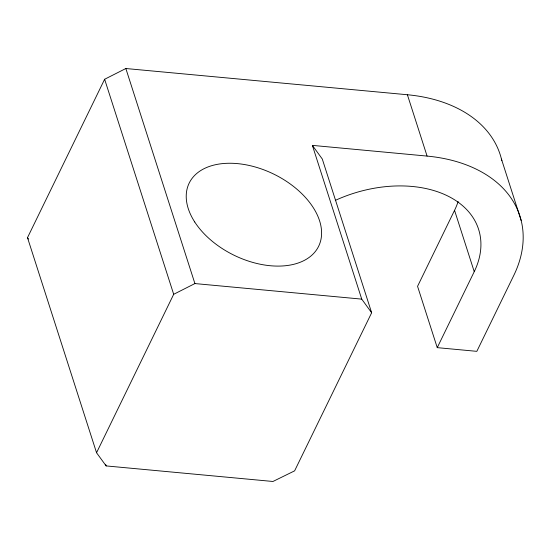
<?xml version="1.0" encoding="UTF-8"?>
<svg xmlns="http://www.w3.org/2000/svg" width="550" height="550" viewBox="0 0 550 550"><rect width="100%" height="100%" fill="white"/><g stroke="black" fill="none" stroke-linecap="round" stroke-linejoin="round"><path stroke-width="0.82" d="M96.552 452.746L173.69 294.298L194.906 283.566L361.735 299.124L371.649 312.764L294.621 470.841L272.965 481.477L106.136 465.919L96.552 452.746L27.5 237.662L104.631 79.262L125.847 68.523L407.392 94.744A151.869 101.42 -17.8 0 1 501.834 160.717M458.143 201.554A108.481 72.442 -17.8 0 1 454.547 210.341L417.56 286.316L437.25 347.648L476.829 351.34L513.817 275.364A151.869 101.42 -17.8 0 0 427.082 156.083L407.392 94.744M437.25 347.648L474.237 271.673L454.547 210.341M361.735 299.124L312.373 145.379L427.082 156.083M312.373 145.379L322.293 159.019L371.649 312.764M27.5 237.662L28.511 239.051M501.456 159.115L521.152 220.447M125.847 68.523L194.906 283.566M104.631 79.262L173.69 294.298M105.614 464.289L106.136 465.919M335.308 200.386A108.481 72.442 -17.8 0 1 448.841 196.536A108.481 72.442 -17.8 0 1 474.237 271.673M194.714 221.966A72.029 45.169 26 0 0 311.974 255.097A72.029 45.169 26 0 0 255.104 166.953A72.029 45.169 26 0 0 194.714 221.966"/></g></svg>
